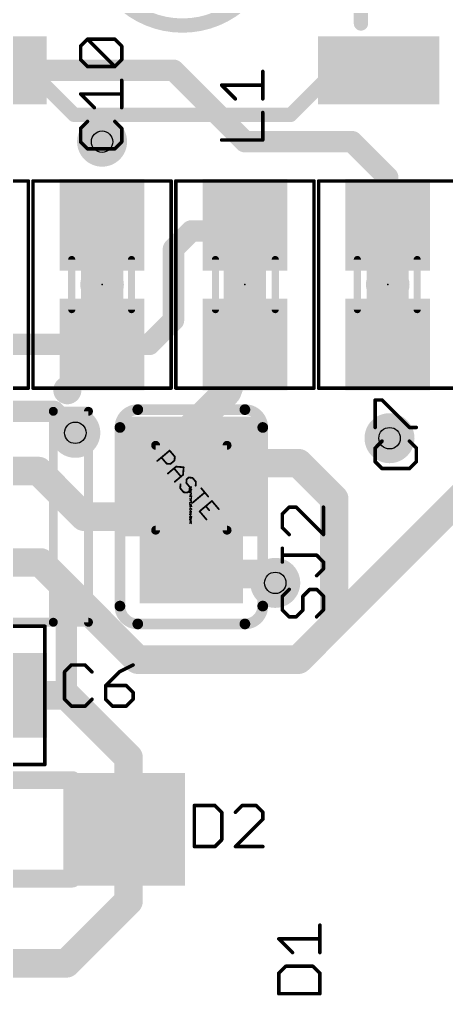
# Model space of a CAD drawing. Extents: x -17 to 51, y -3 to 114.
# Drawn here: x 37.69 to 43.76, y 11.99 to 25.87 of the extents above; entities that cross this region are included whole.
import ezdxf

# ---------------------------------------------------------------- set-up
doc = ezdxf.new("R2010")
doc.units = 0
for name, color, linetype in [('1', 22, 'CONTINUOUS'), ('18', 82, 'CONTINUOUS'), ('21', 253, 'CONTINUOUS'), ('23', 7, 'CONTINUOUS'), ('25', 253, 'CONTINUOUS'), ('27', 253, 'CONTINUOUS'), ('29', 253, 'CONTINUOUS'), ('31', 253, 'CONTINUOUS'), ('35', 253, 'CONTINUOUS'), ('39', 22, 'CONTINUOUS'), ('44', 253, 'CONTINUOUS'), ('51', 253, 'CONTINUOUS')]:
    doc.layers.add(name, color=color, linetype=linetype)

# ---------------------------------------------------------------- blocks, each defined once
blk = doc.blocks.new('RECT')
blk.add_solid([(-0.5, -0.5), (0.5, -0.5), (-0.5, 0.5), (0.5, 0.5)])
blk = doc.blocks.new('ROUNDV')
at = {"const_width": 0.5}
blk.add_lwpolyline([(0, -0.25, 1), (0, 0.25, 1), (0, -0.25)], format="xyb", dxfattribs=at)

msp = doc.modelspace()

# ---------------------------------------------------------------- linework, layer by layer
at = {"layer": '1'}
for points, const_width in [([(37.211, 25.146), (39.878, 25.146)], 0.3048), ([(39.878, 25.146), (40.894, 24.13)], 0.3048), ([(40.894, 24.13), (42.418, 24.13)], 0.3048), ([(42.418, 24.13), (42.926, 23.622)], 0.3048), ([(42.926, 23.622), (42.926, 22.948)], 0.3048), ([(40.806, 22.86), (40.894, 22.948)], 0.3048), ([(39.878, 22.606), (40.132, 22.86)], 0.3048), ([(40.132, 22.86), (40.806, 22.86)], 0.3048), ([(39.878, 21.59), (39.878, 22.606)], 0.3048), ([(39.536, 21.248), (39.878, 21.59)], 0.3048), ([(36.83, 21.248), (38.862, 21.248)], 0.3048), ([(38.862, 21.248), (39.536, 21.248)], 0.3048), ([(40.64, 20.574), (40.894, 21.248)], 0.4064), ([(40.132, 20.066), (40.64, 20.574)], 0.4064), ([(36.0426, 20.2946), (38.1762, 20.2946)], 0.3048), ([(38.1762, 20.2946), (38.481, 19.9898)], 0.3048), ([(40.132, 19.6088), (40.132, 20.066)], 0.4064), ([(40.1828, 19.558), (40.132, 19.6088)], 0.4064), ([(41.656, 19.558), (40.1828, 19.558)], 0.4064), ([(42.164, 19.05), (41.656, 19.558)], 0.4064), ([(36.918, 19.446), (37.958, 19.446)], 0.4064), ([(37.958, 19.446), (38.608, 18.796)], 0.4064), ([(44.196, 19.304), (42.164, 17.272)], 0.4064), ([(42.164, 17.272), (42.164, 19.05)], 0.4064), ([(38.608, 18.796), (40.132, 18.796)], 0.4064), ([(36.918, 18.146), (37.988, 18.146)], 0.4064), ([(37.988, 18.146), (38.1, 18.034)], 0.4064), ([(38.1, 18.034), (39.37, 16.764)], 0.4064), ([(38.354, 17.78), (38.1, 18.034)], 0.3048), ([(40.132, 17.9832), (41.0972, 17.9832)], 0.4064), ([(41.0972, 17.9832), (41.3258, 17.8562)], 0.4064), ([(38.354, 16.256), (38.354, 17.78)], 0.3048), ([(41.656, 16.764), (42.164, 17.272)], 0.4064), ([(39.37, 16.764), (41.656, 16.764)], 0.4064), ([(38.354, 16.256), (37.426, 16.256)], 0.4064), ([(39.238, 15.372), (38.354, 16.256)], 0.4064), ([(39.238, 14.351), (39.238, 15.372)], 0.4064), ([(39.238, 14.351), (39.238, 13.33)], 0.4064), ([(39.238, 13.33), (38.354, 12.446)], 0.4064), ([(38.354, 12.446), (34.036, 12.446)], 0.4064)]:
    msp.add_lwpolyline(points, dxfattribs=dict(at, const_width=const_width))
for points, const_width in [([(39.9319, 25.1999, 1), (39.8241, 25.0921)], 0.1524), ([(39.878, 25.0698, 1), (39.878, 25.2222)], 0.1524), ([(40.894, 24.2062, 1), (40.894, 24.0538)], 0.1524), ([(40.8401, 24.0761, 1), (40.9479, 24.1839)], 0.1524), ([(42.4719, 24.1839, 1), (42.3641, 24.0761)], 0.1524), ([(42.418, 24.0538, 1), (42.418, 24.2062)], 0.1524), ([(43.0022, 23.622, 1), (42.8498, 23.622)], 0.1524), ([(42.8721, 23.5681, 1), (42.9799, 23.6759)], 0.1524), ([(40.9479, 22.8941, 1), (40.8401, 23.0019)], 0.1524), ([(40.132, 22.9362, 1), (40.132, 22.7838)], 0.1524), ([(40.1859, 22.8061, 1), (40.0781, 22.9139)], 0.1524), ([(40.7521, 22.9139, 1), (40.8599, 22.8061)], 0.1524), ([(40.806, 22.7838, 1), (40.806, 22.9362)], 0.1524), ([(42.8498, 22.948, 1), (43.0022, 22.948)], 0.1524), ([(39.9542, 22.606, 1), (39.8018, 22.606)], 0.1524), ([(39.8241, 22.6599, 1), (39.9319, 22.5521)], 0.1524), ([(39.8018, 21.59, 1), (39.9542, 21.59)], 0.1524), ([(39.9319, 21.5361, 1), (39.8241, 21.6439)], 0.1524), ([(38.862, 21.3242, 1), (38.862, 21.1718)], 0.1524), ([(38.862, 21.1718, 1), (38.862, 21.3242)], 0.1524), ([(39.4821, 21.3019, 1), (39.5899, 21.1941)], 0.1524), ([(39.536, 21.1718, 1), (39.536, 21.3242)], 0.1524), ([(40.9891, 21.2122, 1), (40.7989, 21.2838)], 0.2032), ([(40.5449, 20.6098, 1), (40.7351, 20.5382)], 0.2032), ([(40.7118, 20.5022, 1), (40.5682, 20.6458)], 0.2032), ([(38.2301, 20.3485, 1), (38.1223, 20.2407)], 0.1524), ([(38.1762, 20.2184, 1), (38.1762, 20.3708)], 0.1524), ([(40.2336, 20.066, 1), (40.0304, 20.066)], 0.2032), ([(40.0602, 20.1378, 1), (40.2038, 19.9942)], 0.2032), ([(38.4271, 19.9359, 1), (38.5349, 20.0437)], 0.1524), ([(40.0304, 19.6088, 1), (40.2336, 19.6088)], 0.2032), ([(40.2038, 19.6806, 1), (40.0602, 19.537)], 0.2032), ([(40.1828, 19.6596, 1), (40.1828, 19.4564)], 0.2032), ([(40.111, 19.4862, 1), (40.2546, 19.6298)], 0.2032), ([(41.7278, 19.6298, 1), (41.5842, 19.4862)], 0.2032), ([(41.656, 19.4564, 1), (41.656, 19.6596)], 0.2032), ([(38.0298, 19.5178, 1), (37.8862, 19.3742)], 0.2032), ([(37.958, 19.3444, 1), (37.958, 19.5476)], 0.2032), ([(42.2656, 19.05, 1), (42.0624, 19.05)], 0.2032), ([(42.0922, 18.9782, 1), (42.2358, 19.1218)], 0.2032), ([(38.608, 18.8976, 1), (38.608, 18.6944)], 0.2032), ([(38.5362, 18.7242, 1), (38.6798, 18.8678)], 0.2032), ([(40.132, 18.6944, 1), (40.132, 18.8976)], 0.2032), ([(38.0598, 18.2178, 1), (37.9162, 18.0742)], 0.2032), ([(37.988, 18.0444, 1), (37.988, 18.2476)], 0.2032), ([(38.1718, 18.1058, 1), (38.0282, 17.9622)], 0.2032), ([(38.0282, 17.9622, 1), (38.1718, 18.1058)], 0.2032), ([(38.1539, 18.0879, 1), (38.0461, 17.9801)], 0.1524), ([(40.132, 18.0848, 1), (40.132, 17.8816)], 0.2032), ([(41.1465, 18.072, 1), (41.0479, 17.8944)], 0.2032), ([(41.0972, 17.8816, 1), (41.0972, 18.0848)], 0.2032), ([(41.2765, 17.7674, 1), (41.3751, 17.945)], 0.2032), ([(38.4302, 17.78, 1), (38.2778, 17.78)], 0.1524), ([(38.3001, 17.7261, 1), (38.4079, 17.8339)], 0.1524), ([(42.0624, 17.272, 1), (42.2656, 17.272)], 0.2032), ([(42.0922, 17.3438, 1), (42.2358, 17.2002)], 0.2032), ([(42.2358, 17.2002, 1), (42.0922, 17.3438)], 0.2032), ([(39.37, 16.8656, 1), (39.37, 16.6624)], 0.2032), ([(39.2982, 16.6922, 1), (39.4418, 16.8358)], 0.2032), ([(41.5842, 16.8358, 1), (41.7278, 16.6922)], 0.2032), ([(41.656, 16.6624, 1), (41.656, 16.8656)], 0.2032), ([(38.4258, 16.3278, 1), (38.2822, 16.1842)], 0.2032), ([(38.354, 16.1544, 1), (38.354, 16.3576)], 0.2032), ([(38.2778, 16.256, 1), (38.4302, 16.256)], 0.1524), ([(39.3396, 15.372, 1), (39.1364, 15.372)], 0.2032), ([(39.1662, 15.3002, 1), (39.3098, 15.4438)], 0.2032), ([(39.3396, 14.351, 1), (39.1364, 14.351)], 0.2032), ([(39.1364, 14.351, 1), (39.3396, 14.351)], 0.2032), ([(39.3098, 13.2582, 1), (39.1662, 13.4018)], 0.2032), ([(39.1364, 13.33, 1), (39.3396, 13.33)], 0.2032), ([(38.354, 12.3444, 1), (38.354, 12.5476)], 0.2032), ([(38.2822, 12.5178, 1), (38.4258, 12.3742)], 0.2032)]:
    msp.add_lwpolyline(points, format="xyb", dxfattribs=dict(at, const_width=const_width))
at = {"layer": '21'}
for points, const_width in [([(40.005, 25.781, 1), (40.005, 28.321, 1), (40.005, 25.781)], 0.2032), ([(42.4942, 25.811, 1), (42.5958, 25.811)], 0.1016), ([(38.465, 24.5618, 1), (38.465, 24.4602)], 0.1016), ([(41.545, 24.4602, 1), (41.545, 24.5618)], 0.1016), ([(38.8315, 22.2377, 1), (38.8315, 21.9583)], 0.2794), ([(38.8925, 21.9583, 1), (38.8925, 22.2377)], 0.2794), ([(40.894, 21.8795, 1), (40.894, 22.3165, 1), (40.894, 21.8795)], 0.127), ([(42.8955, 22.2377, 1), (42.8955, 21.9583)], 0.2794), ([(42.9565, 21.9583, 1), (42.9565, 22.2377)], 0.2794), ([(40.894, 21.971, 1), (40.894, 22.225, 1), (40.894, 21.971)], 0.127), ([(40.894, 22.0726, 1), (40.894, 22.1234, 1), (40.894, 22.0726)], 0.127), ([(38.368, 20.496, 1), (38.368, 20.696, 1), (38.368, 20.496)], 0.2), ([(38.1998, 20.296, 1), (38.1362, 20.296)], 0.0635), ([(38.168, 20.3277, 1), (38.168, 20.2643)], 0.0635), ([(38.168, 20.2643, 1), (38.168, 20.3277)], 0.0635), ([(38.6998, 20.296, 1), (38.6362, 20.296)], 0.0635), ([(38.668, 20.2643, 1), (38.668, 20.3277)], 0.0635), ([(39.37, 20.32, 0.4142), (39.116, 20.066)], 0.1524), ([(39.37, 20.3581, 1), (39.37, 20.2819)], 0.0762), ([(39.37, 20.2819, 1), (39.37, 20.3581)], 0.0762), ([(41.148, 20.066, 0.4142), (40.894, 20.32)], 0.1524), ([(40.894, 20.3581, 1), (40.894, 20.2819)], 0.0762), ([(40.894, 20.2819, 1), (40.894, 20.3581)], 0.0762), ([(39.1541, 20.066, 1), (39.0779, 20.066)], 0.0762), ([(41.1861, 20.066, 1), (41.1099, 20.066)], 0.0762), ([(39.0779, 20.066, 1), (39.1541, 20.066)], 0.0762), ([(41.1099, 20.066, 1), (41.1861, 20.066)], 0.0762), ([(39.116, 17.526, 0.4142), (39.37, 17.272)], 0.1524), ([(39.1541, 17.526, 1), (39.0779, 17.526)], 0.0762), ([(39.0779, 17.526, 1), (39.1541, 17.526)], 0.0762), ([(40.894, 17.272, 0.4142), (41.148, 17.526)], 0.1524), ([(41.1861, 17.526, 1), (41.1099, 17.526)], 0.0762), ([(41.1099, 17.526, 1), (41.1861, 17.526)], 0.0762), ([(38.168, 17.3277, 1), (38.168, 17.2643)], 0.0635), ([(38.168, 17.2643, 1), (38.168, 17.3277)], 0.0635), ([(38.668, 17.2643, 1), (38.668, 17.3277)], 0.0635), ([(39.37, 17.3101, 1), (39.37, 17.2339)], 0.0762), ([(39.37, 17.2339, 1), (39.37, 17.3101)], 0.0762), ([(40.894, 17.3101, 1), (40.894, 17.2339)], 0.0762), ([(40.894, 17.2339, 1), (40.894, 17.3101)], 0.0762), ([(38.1362, 17.296, 1), (38.1998, 17.296)], 0.0635), ([(38.6362, 17.296, 1), (38.6998, 17.296)], 0.0635)]:
    msp.add_lwpolyline(points, format="xyb", dxfattribs=dict(at, const_width=const_width))
for points, const_width in [([(42.545, 28.291), (42.545, 25.811)], 0.2032), ([(41.545, 24.511), (38.465, 24.511)], 0.2032), ([(38.8315, 22.098), (38.8925, 22.098)], 0.5588), ([(42.8955, 22.098), (42.9565, 22.098)], 0.5588), ([(38.168, 20.296), (34.068, 20.296)], 0.127), ([(38.168, 17.296), (38.168, 20.296)], 0.127), ([(38.668, 20.296), (38.168, 20.296)], 0.127), ([(38.668, 17.296), (38.668, 20.296)], 0.127), ([(40.894, 20.32), (39.37, 20.32)], 0.1524), ([(39.116, 17.526), (39.116, 20.066)], 0.1524), ([(41.148, 20.066), (41.148, 17.526)], 0.1524), ([(34.068, 17.296), (38.168, 17.296)], 0.127), ([(38.168, 17.296), (38.668, 17.296)], 0.127), ([(40.894, 17.272), (39.37, 17.272)], 0.1524)]:
    msp.add_lwpolyline(points, dxfattribs=dict(at, const_width=const_width))
at = {"layer": '23'}
for p in [(38.862, 22.098), (40.894, 22.098), (42.926, 22.098), (40.132, 18.796)]:
    msp.add_point(p, dxfattribs=at)
at = {"layer": '25', "const_width": 0.0508}
for points in [[(38.5567, 25.4901), (38.6542, 25.5876)], [(38.6542, 25.5876), (39.044, 25.5876)], [(39.044, 25.1978), (38.6542, 25.5876)], [(39.044, 25.5876), (39.1414, 25.4901)], [(38.5567, 25.2952), (38.5567, 25.4901)], [(39.1414, 25.4901), (39.1414, 25.2952)], [(38.6542, 25.1978), (38.5567, 25.2952)], [(39.1414, 25.2952), (39.044, 25.1978)], [(39.044, 25.1978), (38.6542, 25.1978)], [(41.148, 24.7391), (41.148, 25.1289)], [(39.1414, 24.6131), (39.1414, 25.0029)], [(40.7582, 24.7391), (40.5633, 24.934)], [(40.5633, 24.934), (41.148, 24.934)], [(38.7516, 24.6131), (38.5567, 24.808)], [(38.5567, 24.808), (39.1414, 24.808)], [(41.148, 24.1544), (41.148, 24.5442)], [(38.6542, 24.4182), (38.5567, 24.3208)], [(39.1414, 24.3208), (39.044, 24.4182)], [(38.5567, 24.3208), (38.5567, 24.1258)], [(39.1414, 24.1258), (39.1414, 24.3208)], [(38.5567, 24.1258), (38.6542, 24.0284)], [(39.044, 24.0284), (39.1414, 24.1258)], [(40.5633, 24.1544), (41.148, 24.1544)], [(38.6542, 24.0284), (39.044, 24.0284)], [(42.7477, 20.0665), (42.7477, 20.4563)], [(42.7477, 20.4563), (42.8452, 20.4563)], [(42.8452, 20.4563), (43.235, 20.0665)], [(43.235, 20.0665), (43.3324, 20.0665)], [(42.8452, 19.8716), (42.7477, 19.7741)], [(43.3324, 19.7741), (43.235, 19.8716)], [(42.7477, 19.7741), (42.7477, 19.5792)], [(43.3324, 19.5792), (43.3324, 19.7741)], [(42.7477, 19.5792), (42.8452, 19.4818)], [(43.235, 19.4818), (43.3324, 19.5792)], [(42.8452, 19.4818), (43.235, 19.4818)], [(41.5244, 18.9328), (41.4269, 18.8353)], [(41.6218, 18.9328), (41.5244, 18.9328)], [(42.0116, 18.543), (41.6218, 18.9328)], [(42.0116, 18.9328), (42.0116, 18.543)], [(41.4269, 18.8353), (41.4269, 18.6404)], [(41.4269, 18.6404), (41.5244, 18.543)], [(41.4269, 18.1532), (41.4269, 18.3481)], [(41.9142, 18.2506), (41.4269, 18.2506)], [(42.0116, 18.1532), (41.9142, 18.2506)], [(41.9142, 17.9583), (42.0116, 18.0557)], [(42.0116, 18.0557), (42.0116, 18.1532)], [(41.5244, 17.7634), (41.4269, 17.6659)], [(41.7193, 17.6659), (41.8167, 17.7634)], [(41.8167, 17.7634), (41.9142, 17.7634)], [(41.9142, 17.7634), (42.0116, 17.6659)], [(41.4269, 17.6659), (41.4269, 17.471)], [(41.7193, 17.471), (41.7193, 17.6659)], [(42.0116, 17.6659), (42.0116, 17.471)], [(41.4269, 17.471), (41.5244, 17.3736)], [(41.6218, 17.3736), (41.7193, 17.471)], [(42.0116, 17.471), (41.9142, 17.3736)], [(41.5244, 17.3736), (41.6218, 17.3736)], [(38.426, 16.6883), (38.3286, 16.5908)], [(38.6209, 16.6883), (38.426, 16.6883)], [(38.7184, 16.5908), (38.6209, 16.6883)], [(39.3031, 16.6883), (39.1082, 16.5908)], [(38.3286, 16.5908), (38.3286, 16.201)], [(39.1082, 16.5908), (38.9133, 16.3959)], [(38.9133, 16.3959), (38.9133, 16.201)], [(39.2056, 16.3959), (38.9133, 16.3959)], [(39.3031, 16.2985), (39.2056, 16.3959)], [(39.3031, 16.201), (39.3031, 16.2985)], [(38.3286, 16.201), (38.426, 16.1036)], [(38.426, 16.1036), (38.6209, 16.1036)], [(38.6209, 16.1036), (38.7184, 16.201)], [(38.9133, 16.201), (39.0107, 16.1036)], [(39.0107, 16.1036), (39.2056, 16.1036)], [(39.2056, 16.1036), (39.3031, 16.201)], [(40.175, 14.6911), (40.175, 14.1064)], [(40.4673, 14.6911), (40.175, 14.6911)], [(40.5648, 14.5936), (40.4673, 14.6911)], [(40.8571, 14.6911), (40.7597, 14.5936)], [(41.052, 14.6911), (40.8571, 14.6911)], [(41.1495, 14.5936), (41.052, 14.6911)], [(40.5648, 14.2038), (40.5648, 14.5936)], [(41.1495, 14.4962), (41.1495, 14.5936)], [(40.7597, 14.1064), (41.1495, 14.4962)], [(40.4673, 14.1064), (40.5648, 14.2038)], [(40.175, 14.1064), (40.4673, 14.1064)], [(41.1495, 14.1064), (40.7597, 14.1064)], [(41.9608, 12.5989), (41.9608, 12.9887)], [(41.571, 12.5989), (41.3761, 12.7938)], [(41.3761, 12.7938), (41.9608, 12.7938)], [(41.4736, 12.404), (41.3761, 12.3065)], [(41.8634, 12.404), (41.4736, 12.404)], [(41.9608, 12.3065), (41.8634, 12.404)], [(41.3761, 12.3065), (41.3761, 12.0142)], [(41.9608, 12.0142), (41.9608, 12.3065)], [(41.3761, 12.0142), (41.9608, 12.0142)]]:
    msp.add_lwpolyline(points, dxfattribs=at)
at = {"layer": '25', "const_width": 0.0254}
for points in [[(38.6542, 25.6003, 1), (38.6542, 25.5749)], [(38.6631, 25.5966, 1), (38.6452, 25.5786)], [(38.6631, 25.5786, 1), (38.6452, 25.5966)], [(39.0529, 25.5966, 1), (39.035, 25.5786)], [(39.044, 25.5749, 1), (39.044, 25.6003)], [(38.5694, 25.4901, 1), (38.544, 25.4901)], [(38.5477, 25.4991, 1), (38.5657, 25.4812)], [(39.1541, 25.4901, 1), (39.1287, 25.4901)], [(39.1324, 25.4812, 1), (39.1504, 25.4991)], [(38.5657, 25.3042, 1), (38.5477, 25.2863)], [(38.544, 25.2952, 1), (38.5694, 25.2952)], [(39.1287, 25.2952, 1), (39.1541, 25.2952)], [(39.1504, 25.2863, 1), (39.1324, 25.3042)], [(38.6542, 25.2105, 1), (38.6542, 25.1851)], [(38.6452, 25.1888, 1), (38.6631, 25.2068)], [(39.035, 25.2068, 1), (39.0529, 25.1888)], [(39.035, 25.1888, 1), (39.0529, 25.2068)], [(39.044, 25.1851, 1), (39.044, 25.2105)], [(41.1607, 25.1289, 1), (41.1353, 25.1289)], [(39.1541, 25.0029, 1), (39.1287, 25.0029)], [(40.5723, 24.943, 1), (40.5543, 24.925)], [(40.5633, 24.9467, 1), (40.5633, 24.9213)], [(41.148, 24.9213, 1), (41.148, 24.9467)], [(38.5657, 24.817, 1), (38.5477, 24.799)], [(38.5567, 24.8207, 1), (38.5567, 24.7953)], [(39.1414, 24.7953, 1), (39.1414, 24.8207)], [(40.7492, 24.7301, 1), (40.7672, 24.7481)], [(41.1353, 24.7391, 1), (41.1607, 24.7391)], [(38.7426, 24.6041, 1), (38.7606, 24.6221)], [(39.1287, 24.6131, 1), (39.1541, 24.6131)], [(41.1607, 24.5442, 1), (41.1353, 24.5442)], [(38.6631, 24.4092, 1), (38.6452, 24.4272)], [(39.0529, 24.4272, 1), (39.035, 24.4092)], [(38.5694, 24.3208, 1), (38.544, 24.3208)], [(38.5477, 24.3297, 1), (38.5657, 24.3118)], [(39.1541, 24.3208, 1), (39.1287, 24.3208)], [(39.1324, 24.3118, 1), (39.1504, 24.3297)], [(38.5657, 24.1348, 1), (38.5477, 24.1169)], [(39.1504, 24.1169, 1), (39.1324, 24.1348)], [(40.5633, 24.1671, 1), (40.5633, 24.1417)], [(41.1353, 24.1544, 1), (41.1607, 24.1544)], [(41.148, 24.1417, 1), (41.148, 24.1671)], [(38.544, 24.1258, 1), (38.5694, 24.1258)], [(38.6542, 24.0411, 1), (38.6542, 24.0157)], [(38.6452, 24.0194, 1), (38.6631, 24.0374)], [(39.035, 24.0374, 1), (39.0529, 24.0194)], [(39.044, 24.0157, 1), (39.044, 24.0411)], [(39.1287, 24.1258, 1), (39.1541, 24.1258)], [(42.7604, 20.4563, 1), (42.735, 20.4563)], [(42.7477, 20.469, 1), (42.7477, 20.4436)], [(42.8541, 20.4653, 1), (42.8362, 20.4473)], [(42.8452, 20.4436, 1), (42.8452, 20.469)], [(42.735, 20.0665, 1), (42.7604, 20.0665)], [(43.235, 20.0792, 1), (43.235, 20.0538)], [(43.226, 20.0575, 1), (43.2439, 20.0755)], [(43.3324, 20.0538, 1), (43.3324, 20.0792)], [(42.8541, 19.8626, 1), (42.8362, 19.8806)], [(43.2439, 19.8806, 1), (43.226, 19.8626)], [(42.7604, 19.7741, 1), (42.735, 19.7741)], [(42.7387, 19.7831, 1), (42.7567, 19.7652)], [(43.3451, 19.7741, 1), (43.3197, 19.7741)], [(43.3234, 19.7652, 1), (43.3414, 19.7831)], [(42.7567, 19.5882, 1), (42.7387, 19.5703)], [(42.735, 19.5792, 1), (42.7604, 19.5792)], [(43.3197, 19.5792, 1), (43.3451, 19.5792)], [(43.3414, 19.5703, 1), (43.3234, 19.5882)], [(42.8452, 19.4945, 1), (42.8452, 19.4691)], [(42.8362, 19.4728, 1), (42.8541, 19.4908)], [(43.226, 19.4908, 1), (43.2439, 19.4728)], [(43.235, 19.4691, 1), (43.235, 19.4945)], [(41.5244, 18.9455, 1), (41.5244, 18.9201)], [(41.5333, 18.9238, 1), (41.5154, 18.9418)], [(41.6308, 18.9418, 1), (41.6128, 18.9238)], [(41.6218, 18.9201, 1), (41.6218, 18.9455)], [(42.0243, 18.9328, 1), (41.9989, 18.9328)], [(41.4396, 18.8353, 1), (41.4142, 18.8353)], [(41.4179, 18.8443, 1), (41.4359, 18.8264)], [(41.4359, 18.6494, 1), (41.4179, 18.6315)], [(41.4142, 18.6404, 1), (41.4396, 18.6404)], [(41.5154, 18.534, 1), (41.5333, 18.552)], [(41.9989, 18.543, 1), (42.0243, 18.543)], [(42.0026, 18.534, 1), (42.0206, 18.552)], [(41.4396, 18.3481, 1), (41.4142, 18.3481)], [(41.4269, 18.2633, 1), (41.4269, 18.2379)], [(41.9231, 18.2596, 1), (41.9052, 18.2417)], [(41.9142, 18.2379, 1), (41.9142, 18.2633)], [(41.4142, 18.1532, 1), (41.4396, 18.1532)], [(42.0243, 18.1532, 1), (41.9989, 18.1532)], [(41.9989, 18.0557, 1), (42.0243, 18.0557)], [(42.0026, 18.1442, 1), (42.0206, 18.1622)], [(42.0206, 18.0468, 1), (42.0026, 18.0647)], [(41.9052, 17.9673, 1), (41.9231, 17.9493)], [(41.5333, 17.7544, 1), (41.5154, 17.7724)], [(41.8167, 17.7761, 1), (41.8167, 17.7507)], [(41.8257, 17.7544, 1), (41.8077, 17.7724)], [(41.9231, 17.7724, 1), (41.9052, 17.7544)], [(41.9142, 17.7507, 1), (41.9142, 17.7761)], [(41.4396, 17.6659, 1), (41.4142, 17.6659)], [(41.4179, 17.6749, 1), (41.4359, 17.657)], [(41.732, 17.6659, 1), (41.7066, 17.6659)], [(41.7103, 17.6749, 1), (41.7282, 17.657)], [(42.0243, 17.6659, 1), (41.9989, 17.6659)], [(42.0026, 17.657, 1), (42.0206, 17.6749)], [(41.4359, 17.48, 1), (41.4179, 17.4621)], [(41.7282, 17.4621, 1), (41.7103, 17.48)], [(42.0206, 17.4621, 1), (42.0026, 17.48)], [(41.4142, 17.471, 1), (41.4396, 17.471)], [(41.5244, 17.3863, 1), (41.5244, 17.3609)], [(41.5154, 17.3646, 1), (41.5333, 17.3826)], [(41.6128, 17.3826, 1), (41.6308, 17.3646)], [(41.6218, 17.3609, 1), (41.6218, 17.3863)], [(41.7066, 17.471, 1), (41.732, 17.471)], [(41.9052, 17.3826, 1), (41.9231, 17.3646)], [(41.9989, 17.471, 1), (42.0243, 17.471)], [(38.426, 16.701, 1), (38.426, 16.6756)], [(38.435, 16.6793, 1), (38.4171, 16.6973)], [(38.6299, 16.6973, 1), (38.612, 16.6793)], [(38.6209, 16.6756, 1), (38.6209, 16.701)], [(39.3088, 16.6769, 1), (39.2974, 16.6997)], [(38.3413, 16.5908, 1), (38.3159, 16.5908)], [(38.3196, 16.5998, 1), (38.3376, 16.5819)], [(38.7094, 16.5819, 1), (38.7274, 16.5998)], [(39.1025, 16.6022, 1), (39.1139, 16.5795)], [(39.1172, 16.5819, 1), (39.0992, 16.5998)], [(38.926, 16.3959, 1), (38.9006, 16.3959)], [(38.9133, 16.4086, 1), (38.9133, 16.3832)], [(38.9043, 16.4049, 1), (38.9223, 16.387)], [(39.2146, 16.4049, 1), (39.1967, 16.387)], [(39.2056, 16.3832, 1), (39.2056, 16.4086)], [(39.3158, 16.2985, 1), (39.2904, 16.2985)], [(39.2941, 16.2895, 1), (39.3121, 16.3075)], [(38.3376, 16.21, 1), (38.3196, 16.1921)], [(38.3159, 16.201, 1), (38.3413, 16.201)], [(38.426, 16.1163, 1), (38.426, 16.0909)], [(38.4171, 16.0946, 1), (38.435, 16.1126)], [(38.612, 16.1126, 1), (38.6299, 16.0946)], [(38.6209, 16.0909, 1), (38.6209, 16.1163)], [(38.7274, 16.1921, 1), (38.7094, 16.21)], [(38.9223, 16.21, 1), (38.9043, 16.1921)], [(38.9006, 16.201, 1), (38.926, 16.201)], [(39.0107, 16.1163, 1), (39.0107, 16.0909)], [(39.0018, 16.0946, 1), (39.0197, 16.1126)], [(39.1967, 16.1126, 1), (39.2146, 16.0946)], [(39.2056, 16.0909, 1), (39.2056, 16.1163)], [(39.2904, 16.201, 1), (39.3158, 16.201)], [(39.3121, 16.1921, 1), (39.2941, 16.21)], [(40.1877, 14.6911, 1), (40.1623, 14.6911)], [(40.175, 14.7038, 1), (40.175, 14.6784)], [(40.4763, 14.7001, 1), (40.4584, 14.6821)], [(40.4673, 14.6784, 1), (40.4673, 14.7038)], [(40.8571, 14.7038, 1), (40.8571, 14.6784)], [(40.8661, 14.6821, 1), (40.8482, 14.7001)], [(41.061, 14.7001, 1), (41.0431, 14.6821)], [(41.052, 14.6784, 1), (41.052, 14.7038)], [(40.5775, 14.5936, 1), (40.5521, 14.5936)], [(40.5558, 14.5847, 1), (40.5738, 14.6026)], [(40.7507, 14.6026, 1), (40.7687, 14.5847)], [(41.1622, 14.5936, 1), (41.1368, 14.5936)], [(41.1405, 14.5847, 1), (41.1585, 14.6026)], [(41.1368, 14.4962, 1), (41.1622, 14.4962)], [(41.1585, 14.4872, 1), (41.1405, 14.5052)], [(40.5521, 14.2038, 1), (40.5775, 14.2038)], [(40.5738, 14.1949, 1), (40.5558, 14.2128)], [(40.175, 14.1191, 1), (40.175, 14.0937)], [(40.1623, 14.1064, 1), (40.1877, 14.1064)], [(40.4584, 14.1154, 1), (40.4763, 14.0974)], [(40.4673, 14.0937, 1), (40.4673, 14.1191)], [(40.7597, 14.1191, 1), (40.7597, 14.0937)], [(40.7507, 14.1154, 1), (40.7687, 14.0974)], [(41.1495, 14.0937, 1), (41.1495, 14.1191)], [(41.9735, 12.9887, 1), (41.9481, 12.9887)], [(41.3851, 12.8028, 1), (41.3671, 12.7848)], [(41.3761, 12.8065, 1), (41.3761, 12.7811)], [(41.9608, 12.7811, 1), (41.9608, 12.8065)], [(41.562, 12.5899, 1), (41.58, 12.6079)], [(41.9481, 12.5989, 1), (41.9735, 12.5989)], [(41.4736, 12.4167, 1), (41.4736, 12.3913)], [(41.4825, 12.395, 1), (41.4646, 12.413)], [(41.8723, 12.413, 1), (41.8544, 12.395)], [(41.8634, 12.3913, 1), (41.8634, 12.4167)], [(41.3888, 12.3065, 1), (41.3634, 12.3065)], [(41.3671, 12.3155, 1), (41.3851, 12.2976)], [(41.9735, 12.3065, 1), (41.9481, 12.3065)], [(41.9518, 12.2976, 1), (41.9698, 12.3155)], [(41.3761, 12.0269, 1), (41.3761, 12.0015)], [(41.3634, 12.0142, 1), (41.3888, 12.0142)], [(41.9481, 12.0142, 1), (41.9735, 12.0142)], [(41.9608, 12.0015, 1), (41.9608, 12.0269)]]:
    msp.add_lwpolyline(points, format="xyb", dxfattribs=at)
at = {"layer": '27'}
for p, q in [((40.112, 19.2249), (40.112, 19.2115)), ((40.112, 19.2115), (40.132, 19.2115)), ((40.112, 19.1931), (40.112, 19.2065)), ((40.132, 19.1998), (40.112, 19.1998)), ((40.1153, 19.1881), (40.112, 19.1847)), ((40.112, 19.1847), (40.112, 19.178)), ((40.112, 19.178), (40.1153, 19.1747)), ((40.112, 19.163), (40.1187, 19.1696)), ((40.1187, 19.1563), (40.112, 19.163)), ((40.1153, 19.1747), (40.1187, 19.1747)), ((40.1187, 19.1747), (40.122, 19.178)), ((40.1187, 19.1696), (40.132, 19.1696)), ((40.132, 19.1563), (40.1187, 19.1563)), ((40.122, 19.2115), (40.122, 19.2182)), ((40.122, 19.1847), (40.1253, 19.1881)), ((40.122, 19.178), (40.122, 19.1847)), ((40.122, 19.1563), (40.122, 19.1696)), ((40.1253, 19.1881), (40.1287, 19.1881)), ((40.1287, 19.1881), (40.132, 19.1847)), ((40.132, 19.178), (40.1287, 19.1747)), ((40.132, 19.2115), (40.132, 19.2249)), ((40.132, 19.1847), (40.132, 19.178)), ((40.112, 19.1479), (40.1153, 19.1512)), ((40.112, 19.1379), (40.112, 19.1479)), ((40.132, 19.1379), (40.112, 19.1379)), ((40.1153, 19.1144), (40.112, 19.1144)), ((40.112, 19.101), (40.1153, 19.101)), ((40.112, 19.0926), (40.1153, 19.096)), ((40.112, 19.0826), (40.112, 19.0926)), ((40.132, 19.0826), (40.112, 19.0826)), ((40.1153, 19.0591), (40.112, 19.0558)), ((40.112, 19.0558), (40.112, 19.0491)), ((40.112, 19.0491), (40.1153, 19.0458)), ((40.112, 19.0274), (40.132, 19.0407)), ((40.132, 19.0407), (40.112, 19.0407)), ((40.132, 19.0274), (40.112, 19.0274)), ((40.1153, 19.1512), (40.122, 19.1512)), ((40.122, 19.1077), (40.1153, 19.1144)), ((40.1153, 19.101), (40.122, 19.1077)), ((40.1153, 19.096), (40.1187, 19.096)), ((40.1153, 19.0458), (40.1287, 19.0458)), ((40.1187, 19.096), (40.122, 19.0926)), ((40.122, 19.1512), (40.1253, 19.1479)), ((40.122, 19.1077), (40.132, 19.1077)), ((40.122, 19.0926), (40.1253, 19.096)), ((40.122, 19.0826), (40.122, 19.0926)), ((40.1253, 19.1479), (40.1253, 19.1379)), ((40.1253, 19.096), (40.1287, 19.096)), ((40.1287, 19.096), (40.132, 19.0926)), ((40.132, 19.0558), (40.1287, 19.0591)), ((40.1287, 19.0458), (40.132, 19.0491)), ((40.132, 19.0926), (40.132, 19.0826)), ((40.132, 19.0491), (40.132, 19.0558)), ((40.1353, 19.1195), (40.1353, 19.1328)), ((40.1353, 19.0642), (40.1353, 19.0776)), ((40.1353, 19.009), (40.1353, 19.0223)), ((40.112, 19.0006), (40.1153, 19.0039)), ((40.112, 18.9939), (40.112, 19.0006)), ((40.1153, 18.9906), (40.112, 18.9939)), ((40.112, 18.9721), (40.112, 18.9855)), ((40.132, 18.9721), (40.112, 18.9721)), ((40.1153, 18.9671), (40.112, 18.9637)), ((40.112, 18.9637), (40.112, 18.9571)), ((40.112, 18.9571), (40.1153, 18.9537)), ((40.1153, 18.9486), (40.112, 18.9453)), ((40.112, 18.9453), (40.112, 18.9386)), ((40.112, 18.9386), (40.1153, 18.9353)), ((40.112, 18.9085), (40.1153, 18.9118)), ((40.112, 18.9018), (40.112, 18.9085)), ((40.1153, 18.8985), (40.112, 18.9018)), ((40.1153, 18.875), (40.112, 18.8716)), ((40.1153, 19.0039), (40.1187, 19.0039)), ((40.1287, 18.9671), (40.1153, 18.9671)), ((40.1153, 18.9537), (40.1287, 18.9537)), ((40.1187, 18.9486), (40.1153, 18.9486)), ((40.1153, 18.9118), (40.1187, 18.9118)), ((40.1287, 18.875), (40.1153, 18.875)), ((40.1187, 19.0039), (40.122, 19.0006)), ((40.132, 18.9353), (40.1187, 18.9486)), ((40.1187, 18.9118), (40.122, 18.9085)), ((40.122, 19.0006), (40.1253, 19.0039)), ((40.122, 19.0006), (40.122, 18.9972)), ((40.122, 18.9721), (40.122, 18.9788)), ((40.122, 18.9169), (40.122, 18.9302)), ((40.122, 18.9085), (40.1253, 18.9118)), ((40.122, 18.9085), (40.122, 18.9051)), ((40.122, 18.8801), (40.122, 18.8934)), ((40.1253, 19.0039), (40.1287, 19.0039)), ((40.1253, 18.9118), (40.1287, 18.9118)), ((40.1287, 19.0039), (40.132, 19.0006)), ((40.132, 18.9939), (40.1287, 18.9906)), ((40.132, 18.9637), (40.1287, 18.9671)), ((40.1287, 18.9537), (40.132, 18.9571)), ((40.1287, 18.9118), (40.132, 18.9085)), ((40.132, 18.9018), (40.1287, 18.8985)), ((40.132, 18.8716), (40.1287, 18.875)), ((40.132, 19.0006), (40.132, 18.9939)), ((40.132, 18.9571), (40.132, 18.9637)), ((40.132, 18.9486), (40.132, 18.9353)), ((40.132, 18.9085), (40.132, 18.9018)), ((40.112, 18.8716), (40.112, 18.8616)), ((40.112, 18.8616), (40.132, 18.8616)), ((40.112, 18.8499), (40.1187, 18.8566)), ((40.1187, 18.8432), (40.112, 18.8499)), ((40.112, 18.8348), (40.1153, 18.8382)), ((40.112, 18.8248), (40.112, 18.8348)), ((40.132, 18.8248), (40.112, 18.8248)), ((40.112, 18.798), (40.1153, 18.8013)), ((40.112, 18.788), (40.112, 18.798)), ((40.132, 18.788), (40.112, 18.788)), ((40.112, 18.7829), (40.112, 18.7696)), ((40.112, 18.7696), (40.132, 18.7696)), ((40.112, 18.7612), (40.1153, 18.7645)), ((40.112, 18.7511), (40.112, 18.7612)), ((40.132, 18.7511), (40.112, 18.7511)), ((40.1187, 18.7394), (40.112, 18.7461)), ((40.112, 18.7461), (40.132, 18.7461)), ((40.112, 18.7327), (40.1187, 18.7394)), ((40.1153, 18.8382), (40.122, 18.8382)), ((40.1153, 18.8013), (40.122, 18.8013)), ((40.1153, 18.7645), (40.122, 18.7645)), ((40.1187, 18.8566), (40.132, 18.8566)), ((40.132, 18.8432), (40.1187, 18.8432)), ((40.122, 18.8432), (40.122, 18.8566)), ((40.122, 18.8382), (40.1253, 18.8348)), ((40.122, 18.8064), (40.122, 18.8197)), ((40.122, 18.8013), (40.1253, 18.798)), ((40.122, 18.7696), (40.122, 18.7762)), ((40.122, 18.7645), (40.1253, 18.7612)), ((40.1253, 18.8348), (40.1253, 18.8248)), ((40.1253, 18.7947), (40.132, 18.8013)), ((40.1253, 18.798), (40.1253, 18.788)), ((40.1253, 18.7612), (40.1253, 18.7511)), ((40.132, 18.8616), (40.132, 18.8716)), ((40.132, 18.7696), (40.132, 18.7829)), ((40.132, 18.7327), (40.112, 18.7327)), ((40.1287, 18.7277), (40.112, 18.7277)), ((40.112, 18.7143), (40.1287, 18.7143)), ((40.112, 18.7026), (40.112, 18.7092)), ((40.1287, 18.7059), (40.112, 18.7059)), ((40.132, 18.7243), (40.1287, 18.7277)), ((40.1287, 18.7143), (40.132, 18.7177)), ((40.132, 18.7026), (40.1287, 18.7059)), ((40.1287, 18.6959), (40.132, 18.6992)), ((40.132, 18.7177), (40.132, 18.7243)), ((40.132, 18.6992), (40.132, 18.7026))]:
    msp.add_line(p, q, dxfattribs=at)
at = {"layer": '39', "const_width": 0.0508}
for points in [[(35.847, 23.571), (37.813, 23.571)], [(37.813, 23.571), (37.813, 20.625)], [(37.879, 20.625), (37.879, 23.571)], [(37.879, 23.571), (39.845, 23.571)], [(39.845, 23.571), (39.845, 20.625)], [(39.911, 20.625), (39.911, 23.571)], [(39.911, 23.571), (41.877, 23.571)], [(41.877, 23.571), (41.877, 20.625)], [(41.943, 20.625), (41.943, 23.571)], [(41.943, 23.571), (43.909, 23.571)], [(37.813, 20.625), (35.847, 20.625)], [(39.845, 20.625), (37.879, 20.625)], [(41.877, 20.625), (39.911, 20.625)], [(43.909, 20.625), (41.943, 20.625)], [(35.103, 17.239), (38.049, 17.239)], [(38.049, 17.239), (38.049, 15.273)], [(38.049, 15.273), (35.103, 15.273)]]:
    msp.add_lwpolyline(points, dxfattribs=at)
at = {"layer": '39', "const_width": 0.0254}
for points in [[(37.8257, 23.571, 1), (37.8003, 23.571)], [(37.813, 23.5583, 1), (37.813, 23.5837)], [(37.8917, 23.571, 1), (37.8663, 23.571)], [(37.879, 23.5837, 1), (37.879, 23.5583)], [(39.8577, 23.571, 1), (39.8323, 23.571)], [(39.845, 23.5583, 1), (39.845, 23.5837)], [(39.9237, 23.571, 1), (39.8983, 23.571)], [(39.911, 23.5837, 1), (39.911, 23.5583)], [(41.8897, 23.571, 1), (41.8643, 23.571)], [(41.877, 23.5583, 1), (41.877, 23.5837)], [(41.9557, 23.571, 1), (41.9303, 23.571)], [(41.943, 23.5837, 1), (41.943, 23.5583)], [(37.8003, 20.625, 1), (37.8257, 20.625)], [(37.813, 20.6123, 1), (37.813, 20.6377)], [(37.879, 20.6377, 1), (37.879, 20.6123)], [(37.8663, 20.625, 1), (37.8917, 20.625)], [(39.8323, 20.625, 1), (39.8577, 20.625)], [(39.845, 20.6123, 1), (39.845, 20.6377)], [(39.911, 20.6377, 1), (39.911, 20.6123)], [(39.8983, 20.625, 1), (39.9237, 20.625)], [(41.8643, 20.625, 1), (41.8897, 20.625)], [(41.877, 20.6123, 1), (41.877, 20.6377)], [(41.943, 20.6377, 1), (41.943, 20.6123)], [(41.9303, 20.625, 1), (41.9557, 20.625)], [(38.0617, 17.239, 1), (38.0363, 17.239)], [(38.049, 17.2263, 1), (38.049, 17.2517)], [(38.0363, 15.273, 1), (38.0617, 15.273)], [(38.049, 15.2603, 1), (38.049, 15.2857)]]:
    msp.add_lwpolyline(points, format="xyb", dxfattribs=at)
at = {"layer": '44'}
for centre in [(38.862, 24.13), (38.481, 19.9898), (42.9514, 19.9136), (41.3258, 17.8562)]:
    msp.add_circle(centre, 0.1524, dxfattribs=at)
at = {"layer": '51'}
for points, const_width in [([(38.465, 24.511), (37.465, 25.511)], 0.2032), ([(42.545, 25.511), (41.545, 24.511)], 0.2032), ([(38.43, 21.742), (38.43, 22.454)], 0.1016), ([(39.281, 21.742), (39.281, 22.454)], 0.1016), ([(40.475, 22.454), (40.475, 21.742)], 0.1016), ([(41.326, 22.454), (41.326, 21.742)], 0.1016), ([(42.494, 21.742), (42.494, 22.454)], 0.1016), ([(43.345, 21.742), (43.345, 22.454)], 0.1016), ([(39.624, 19.812), (39.624, 18.6055)], 0.127), ([(40.64, 19.812), (39.624, 19.812)], 0.127), ([(40.64, 18.6055), (40.64, 19.812)], 0.127), ([(39.6481, 19.5905), (39.8234, 19.7375)], 0.0254), ([(39.8234, 19.7375), (39.8969, 19.6499)], 0.0254), ([(39.7801, 19.5519), (39.7066, 19.6395)], 0.0254), ([(39.8922, 19.5962), (39.8338, 19.5472)], 0.0254), ([(39.8969, 19.6499), (39.8922, 19.5962)], 0.0254), ([(39.8338, 19.5472), (39.7801, 19.5519)], 0.0254), ([(39.7985, 19.4113), (39.9153, 19.5094)], 0.0254), ([(39.8861, 19.4848), (39.9841, 19.368)], 0.0254), ([(39.9153, 19.5094), (40.0228, 19.5)], 0.0254), ([(40.0228, 19.5), (40.0134, 19.3925)], 0.0254), ([(40.0134, 19.3925), (39.8965, 19.2945)], 0.0254), ([(40.0656, 19.3302), (40.0609, 19.2765)], 0.0254), ([(40.0949, 19.3547), (40.0656, 19.3302)], 0.0254), ([(40.1486, 19.35), (40.0949, 19.3547)], 0.0254), ([(40.1976, 19.2916), (40.1486, 19.35)], 0.0254), ([(40.1929, 19.2379), (40.1976, 19.2916)], 0.0254), ([(39.9733, 19.2029), (39.978, 19.2567)], 0.0254), ([(40.0223, 19.1445), (39.9733, 19.2029)], 0.0254), ([(40.0761, 19.1398), (40.0223, 19.1445)], 0.0254), ([(40.0609, 19.2765), (40.11, 19.218)], 0.0254), ([(40.1053, 19.1643), (40.0761, 19.1398)], 0.0254), ([(40.11, 19.218), (40.1053, 19.1643)], 0.0254), ([(40.1482, 18.9946), (40.3234, 19.1416)], 0.0254), ([(40.2744, 19.2001), (40.3724, 19.0832)], 0.0254), ([(40.4247, 19.0209), (40.2495, 18.8738)], 0.0254), ([(40.5228, 18.904), (40.4247, 19.0209)], 0.0254), ([(40.2495, 18.8738), (40.3475, 18.757)], 0.0254), ([(40.3371, 18.9474), (40.3861, 18.8889)], 0.0254), ([(39.624, 18.6055), (40.64, 18.6055)], 0.127), ([(36.238, 15.051), (38.438, 15.051)], 0.254), ([(38.438, 15.051), (38.438, 13.651)], 0.254), ([(38.438, 13.651), (36.238, 13.651)], 0.254)]:
    msp.add_lwpolyline(points, dxfattribs=dict(at, const_width=const_width))
for points, const_width in [([(42.5809, 25.4751, 1), (42.5091, 25.5469)], 0.1016), ([(38.4291, 24.4751, 1), (38.5009, 24.5469)], 0.1016), ([(41.5091, 24.5469, 1), (41.5809, 24.4751)], 0.1016), ([(38.4554, 22.454, 1), (38.4046, 22.454)], 0.0508), ([(39.3064, 22.454, 1), (39.2556, 22.454)], 0.0508), ([(40.5004, 22.454, 1), (40.4496, 22.454)], 0.0508), ([(41.3514, 22.454, 1), (41.3006, 22.454)], 0.0508), ([(42.5194, 22.454, 1), (42.4686, 22.454)], 0.0508), ([(43.3704, 22.454, 1), (43.3196, 22.454)], 0.0508), ([(38.4046, 21.742, 1), (38.4554, 21.742)], 0.0508), ([(39.2556, 21.742, 1), (39.3064, 21.742)], 0.0508), ([(40.4496, 21.742, 1), (40.5004, 21.742)], 0.0508), ([(41.3006, 21.742, 1), (41.3514, 21.742)], 0.0508), ([(42.4686, 21.742, 1), (42.5194, 21.742)], 0.0508), ([(43.3196, 21.742, 1), (43.3704, 21.742)], 0.0508), ([(39.6558, 19.812, 1), (39.5922, 19.812)], 0.0635), ([(39.624, 19.8438, 1), (39.624, 19.7803)], 0.0635), ([(40.6718, 19.812, 1), (40.6082, 19.812)], 0.0635), ([(40.64, 19.7803, 1), (40.64, 19.8438)], 0.0635), ([(39.8283, 19.7416, 1), (39.8185, 19.7335)], 0.0127), ([(39.8275, 19.7327, 1), (39.8193, 19.7424)], 0.0127), ([(39.6441, 19.5953, 1), (39.6522, 19.5856)], 0.0127), ([(39.7114, 19.6436, 1), (39.7017, 19.6354)], 0.0127), ([(39.8859, 19.5967, 1), (39.8986, 19.5956)], 0.0127), ([(39.8963, 19.5913, 1), (39.8882, 19.601)], 0.0127), ([(39.9033, 19.6494, 1), (39.8906, 19.6505)], 0.0127), ([(39.8921, 19.6458, 1), (39.9018, 19.654)], 0.0127), ([(39.7806, 19.5582, 1), (39.7795, 19.5455)], 0.0127), ([(39.7752, 19.5478, 1), (39.785, 19.5559)], 0.0127), ([(39.8297, 19.552, 1), (39.8379, 19.5423)], 0.0127), ([(39.8333, 19.5408, 1), (39.8344, 19.5535)], 0.0127), ([(39.891, 19.4889, 1), (39.8812, 19.4808)], 0.0127), ([(39.9159, 19.5157, 1), (39.9148, 19.503)], 0.0127), ([(39.9194, 19.5045, 1), (39.9112, 19.5142)], 0.0127), ([(40.0291, 19.4994, 1), (40.0164, 19.5005)], 0.0127), ([(40.0222, 19.4936, 1), (40.0233, 19.5063)], 0.0127), ([(39.7944, 19.4162, 1), (39.8026, 19.4064)], 0.0127), ([(39.8924, 19.2993, 1), (39.9006, 19.2896)], 0.0127), ([(39.9793, 19.3639, 1), (39.989, 19.3721)], 0.0127), ([(40.007, 19.3931, 1), (40.0197, 19.392)], 0.0127), ([(40.0174, 19.3876, 1), (40.0093, 19.3974)], 0.0127), ([(40.0616, 19.3351, 1), (40.0697, 19.3253)], 0.0127), ([(40.072, 19.3296, 1), (40.0593, 19.3307)], 0.0127), ([(40.0954, 19.361, 1), (40.0943, 19.3484)], 0.0127), ([(40.0989, 19.3498, 1), (40.0908, 19.3596)], 0.0127), ([(40.1534, 19.3541, 1), (40.1437, 19.3459)], 0.0127), ([(40.148, 19.3437, 1), (40.1491, 19.3563)], 0.0127), ([(40.2039, 19.291, 1), (40.1913, 19.2921)], 0.0127), ([(40.1927, 19.2875, 1), (40.2025, 19.2957)], 0.0127), ([(39.9782, 19.207, 1), (39.9684, 19.1989)], 0.0127), ([(39.967, 19.2035, 1), (39.9796, 19.2024)], 0.0127), ([(39.9843, 19.2561, 1), (39.9717, 19.2572)], 0.0127), ([(40.0229, 19.1508, 1), (40.0218, 19.1382)], 0.0127), ([(40.0175, 19.1404, 1), (40.0272, 19.1486)], 0.0127), ([(40.0658, 19.2806, 1), (40.0561, 19.2724)], 0.0127), ([(40.0546, 19.277, 1), (40.0673, 19.2759)], 0.0127), ([(40.0755, 19.1335, 1), (40.0766, 19.1461)], 0.0127), ([(40.0989, 19.1649, 1), (40.1116, 19.1638)], 0.0127), ([(40.1093, 19.1595, 1), (40.1012, 19.1692)], 0.0127), ([(40.1163, 19.2175, 1), (40.1036, 19.2186)], 0.0127), ([(40.1051, 19.214, 1), (40.1148, 19.2221)], 0.0127), ([(40.1866, 19.2384, 1), (40.1992, 19.2373)], 0.0127), ([(40.2793, 19.2041, 1), (40.2695, 19.196)], 0.0127), ([(40.3275, 19.1368, 1), (40.3193, 19.1465)], 0.0127), ([(40.072, 19.1447, 1), (40.0801, 19.135)], 0.0127), ([(40.3676, 19.0791, 1), (40.3773, 19.0873)], 0.0127), ([(40.4296, 19.025, 1), (40.4199, 19.0168)], 0.0127), ([(40.4288, 19.016, 1), (40.4206, 19.0258)], 0.0127), ([(40.1441, 18.9994, 1), (40.1522, 18.9897)], 0.0127), ([(40.2543, 18.8779, 1), (40.2446, 18.8697)], 0.0127), ([(40.2454, 18.8787, 1), (40.2535, 18.869)], 0.0127), ([(40.342, 18.9514, 1), (40.3322, 18.9433)], 0.0127), ([(40.3813, 18.8849, 1), (40.391, 18.893)], 0.0127), ([(40.5179, 18.9, 1), (40.5276, 18.9081)], 0.0127), ([(40.3426, 18.7529, 1), (40.3524, 18.7611)], 0.0127), ([(39.5922, 18.6055, 1), (39.6558, 18.6055)], 0.0635), ([(39.624, 18.6372, 1), (39.624, 18.5738)], 0.0635), ([(40.6082, 18.6055, 1), (40.6718, 18.6055)], 0.0635), ([(40.64, 18.5738, 1), (40.64, 18.6372)], 0.0635), ([(38.5015, 15.051, 1), (38.3745, 15.051)], 0.127), ([(38.438, 14.9875, 1), (38.438, 15.1145)], 0.127), ([(38.438, 13.5875, 1), (38.438, 13.7145)], 0.127), ([(38.3745, 13.651, 1), (38.5015, 13.651)], 0.127)]:
    msp.add_lwpolyline(points, format="xyb", dxfattribs=dict(at, const_width=const_width))

# ---------------------------------------------------------------- block references
at = {"layer": '1', "rotation": 90}
for p, xscale, yscale in [((37.211, 25.146), 0.762, 1.524), ((42.799, 25.146), 0.762, 1.524), ((40.132, 19.6088), 0.635, 1.27), ((40.132, 18.796), 0.635, 1.27), ((40.132, 17.9832), 0.635, 1.27)]:
    msp.add_blockref('RECT', p, dxfattribs=dict(at, xscale=xscale, yscale=yscale))
at = {"layer": '1', "xscale": 1.1}
for p, rotation in [((38.862, 22.948), 90), ((40.894, 22.948), 270), ((42.926, 22.948), 90), ((38.862, 21.248), 90), ((40.894, 21.248), 270), ((42.926, 21.248), 90)]:
    msp.add_blockref('RECT', p, dxfattribs=dict(at, rotation=rotation))
msp.add_blockref('RECT', (37.426, 16.256), dxfattribs=at)
at = {"layer": '1', "xscale": 1.4, "yscale": 1.4}
msp.add_blockref('RECT', (39.238, 14.351), dxfattribs=at)
at = {"layer": '18', "xscale": 0.7112, "yscale": 0.7112}
for p in [(38.862, 24.13), (38.862, 24.13), (38.481, 19.9898), (38.481, 19.9898), (42.9514, 19.9136), (42.9514, 19.9136), (41.3258, 17.8562), (41.3258, 17.8562)]:
    msp.add_blockref('ROUNDV', p, dxfattribs=at)
at = {"layer": '29'}
for p, xscale, yscale, rotation in [((37.211, 25.146), 0.9652, 1.7272, 90), ((42.799, 25.146), 0.9652, 1.7272, 90), ((38.862, 22.948), 1.3032, 1.2032, 90), ((40.894, 22.948), 1.3032, 1.2032, 270), ((42.926, 22.948), 1.3032, 1.2032, 90), ((38.862, 21.248), 1.3032, 1.2032, 90), ((40.894, 21.248), 1.3032, 1.2032, 270), ((42.926, 21.248), 1.3032, 1.2032, 90), ((40.132, 19.6088), 0.8382, 1.4732, 90), ((40.132, 18.796), 0.8382, 1.4732, 90), ((40.132, 17.9832), 0.8382, 1.4732, 90)]:
    msp.add_blockref('RECT', p, dxfattribs=dict(at, xscale=xscale, yscale=yscale, rotation=rotation))
for p, xscale, yscale in [((37.426, 16.256), 1.3032, 1.2032), ((39.238, 14.351), 1.6032, 1.6032)]:
    msp.add_blockref('RECT', p, dxfattribs=dict(at, xscale=xscale, yscale=yscale))
at = {"layer": '31', "rotation": 90}
for p, xscale, yscale in [((37.211, 25.146), 0.762, 1.524), ((42.799, 25.146), 0.762, 1.524), ((40.1447, 19.3675), 1.7018, 2.0066)]:
    msp.add_blockref('RECT', p, dxfattribs=dict(at, xscale=xscale, yscale=yscale))
at = {"layer": '31', "xscale": 1.1}
for p, rotation in [((38.862, 22.948), 90), ((40.894, 22.948), 270), ((42.926, 22.948), 90), ((38.862, 21.248), 90), ((40.894, 21.248), 270), ((42.926, 21.248), 90)]:
    msp.add_blockref('RECT', p, dxfattribs=dict(at, rotation=rotation))
msp.add_blockref('RECT', (37.426, 16.256), dxfattribs=at)
at = {"layer": '31', "xscale": 1.4, "yscale": 1.4}
msp.add_blockref('RECT', (39.238, 14.351), dxfattribs=at)
at = {"layer": '35', "xscale": 0.3998, "yscale": 0.6}
for p, rotation in [((38.862, 22.098), 90), ((40.894, 22.098), 270), ((42.926, 22.098), 90)]:
    msp.add_blockref('RECT', p, dxfattribs=dict(at, rotation=rotation))
at = {"layer": '51', "xscale": 0.5001, "yscale": 0.95}
for p, rotation in [((38.8569, 22.6783), 90), ((40.8991, 22.6862), 270), ((42.9209, 22.6783), 90), ((38.8569, 21.5099), 90), ((40.8991, 21.5177), 270), ((42.9209, 21.5099), 90)]:
    msp.add_blockref('RECT', p, dxfattribs=dict(at, rotation=rotation))
at = {"layer": '51', "xscale": 0.75, "yscale": 0.85}
msp.add_blockref('RECT', (38.913, 14.326), dxfattribs=at)

doc.saveas('drawing.dxf')
